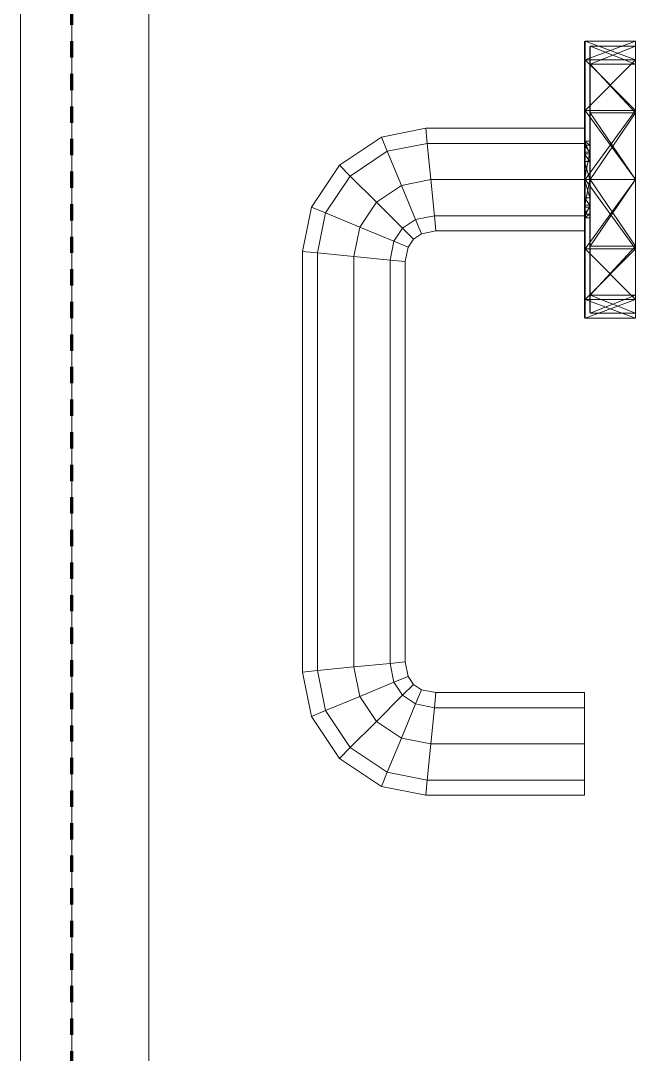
# Model space of a CAD drawing. Header units: millimetres. Extents: x -5300 to 98858, y -5196 to 93886.
# Drawn here: x 5705 to 5824.9, y 10137.5 to 10339 of the extents above; entities that cross this region are included whole.
import ezdxf

# ---------------------------------------------------------------- set-up
doc = ezdxf.new("R2010")
doc.units = ezdxf.units.MM
doc.linetypes.add('Штрих', pattern=[6.35, 3.175, -3.175])
doc.linetypes.add('Штрих_2_', pattern=[6.35, 3.175, -3.175])
for name, color, linetype, lineweight, true_color in [('_Разделитель помещений_', 4, 'Штрих', 70, 0x00ffff), ('Двери', 7, 'Continuous', 18, 0x7f7f7f), ('Стены', 7, 'Continuous', 18, 0x7f7f7f)]:
    doc.layers.add(name, color=color, linetype=linetype, lineweight=lineweight, true_color=true_color)

# ---------------------------------------------------------------- blocks, each defined once
blk = doc.blocks.new('СТВ_Перегородка_Кирпич 156547 - СТВ_Перегородка_Кирпич-246836-Подвал')
at = {"layer": 'Стены', "color": 254, "true_color": 0xd4d4d4}
for p, q in [((5730, 13490), (5730, 150)), ((5715, 13350), (5715, 6710)), ((5730, 13350), (5730, 6710)), ((5715, 9370), (5715, 10870)), ((5715, 10870), (5715, 9370)), ((5730, 10870), (5730, 9370)), ((5730, 10870), (5730, 9370)), ((5730, 9370), (5730, 10870)), ((5730, 10870), (5730, 9370))]:
    blk.add_line(p, q, dxfattribs=at)
blk = doc.blocks.new('СТВ_Перегородка_Кирпич 156547 - СТВ_Перегородка_Кирпич 156547-246840-Подвал')
blk.add_blockref('СТВ_Перегородка_Кирпич 156547 - СТВ_Перегородка_Кирпич-246836-Подвал', (0, 0))
blk = doc.blocks.new('Дп-7 156684 - Дп-7-246852-Подвал')
at = {"layer": 'Двери', "color": 254, "true_color": 0xd4d4d4}
for p, q in [((5705, 10870), (5705, 9370)), ((5705, 9370), (5705, 10870)), ((5715, 9370), (5715, 10870)), ((5715, 10870), (5715, 9370)), ((5715, 10870), (5715, 9370)), ((5715, 9370), (5715, 10870)), ((5705, 9470), (5705, 10770)), ((5705, 10770), (5705, 9470)), ((5715, 9470), (5715, 10770)), ((5715, 10770), (5715, 9470)), ((5715, 9470), (5715, 10770)), ((5715, 10770), (5715, 9470)), ((5815, 10331.38), (5815, 10335)), ((5815, 10335), (5815, 10331.38)), ((5815, 10321.5), (5815, 10335)), ((5815, 10331.3), (5815, 10334.9)), ((5815, 10331.3), (5815, 10334.9)), ((5815, 10313), (5815, 10334.9)), ((5815, 10313), (5815, 10334.9)), ((5815, 10313), (5815, 10334.9)), ((5815.1, 10331.38), (5815.1, 10335)), ((5815.1, 10331.38), (5815.1, 10335)), ((5824.9, 10335), (5815.1, 10335)), ((5824.9, 10331.38), (5815.1, 10335)), ((5815.1, 10331.38), (5824.9, 10335)), ((5815.1, 10331.38), (5815.1, 10335)), ((5815.1, 10335), (5815.1, 10331.38)), ((5815.1, 10335), (5824.9, 10335)), ((5824.9, 10331.38), (5815.1, 10335)), ((5824.9, 10335), (5815.1, 10331.38)), ((5816.1, 10330.52), (5816.1, 10334)), ((5816.1, 10330.52), (5816.1, 10334)), ((5816.1, 10334), (5824.9, 10334)), ((5816.1, 10330.52), (5824.9, 10334)), ((5824.9, 10330.52), (5816.1, 10334)), ((5824.9, 10331.38), (5824.9, 10335)), ((5824.9, 10331.38), (5824.9, 10335)), ((5824.9, 10331.38), (5824.9, 10335)), ((5824.9, 10335), (5824.9, 10331.38)), ((5824.9, 10330.52), (5824.9, 10334)), ((5824.9, 10330.52), (5824.9, 10334)), ((5816, 10330.43), (5816, 10333.9)), ((5816, 10330.43), (5816, 10333.9)), ((5816, 10313), (5816, 10333.9)), ((5816, 10313), (5816, 10333.9)), ((5816, 10313), (5816, 10333.9)), ((5815, 10321.5), (5815, 10331.38)), ((5815, 10331.38), (5815, 10321.5)), ((5815, 10321.5), (5815, 10331.38)), ((5815, 10321.45), (5815, 10331.3)), ((5815, 10321.45), (5815, 10331.3)), ((5815, 10314.72), (5815, 10331.3)), ((5815, 10313), (5815, 10331.3)), ((5815, 10315.47), (5815, 10331.3)), ((5815, 10331.3), (5815, 10313)), ((5815, 10313), (5815, 10331.3)), ((5815.1, 10321.5), (5815.1, 10331.38)), ((5815.1, 10321.5), (5815.1, 10331.38)), ((5815.1, 10321.5), (5824.9, 10331.38)), ((5824.9, 10321.5), (5815.1, 10331.38)), ((5824.9, 10331.38), (5815.1, 10331.38)), ((5824.9, 10331.38), (5815.1, 10331.38)), ((5815.1, 10321.5), (5815.1, 10331.38)), ((5815.1, 10331.38), (5815.1, 10321.5)), ((5824.9, 10321.5), (5815.1, 10331.38)), ((5815.1, 10331.38), (5824.9, 10331.38)), ((5815.1, 10331.38), (5824.9, 10331.38)), ((5815.1, 10331.38), (5824.9, 10321.5)), ((5816, 10320.95), (5816, 10330.43)), ((5816, 10320.95), (5816, 10330.43)), ((5816, 10313), (5816, 10330.43)), ((5816, 10315.47), (5816, 10330.43)), ((5816, 10314.72), (5816, 10330.43)), ((5816, 10330.43), (5816, 10313)), ((5816, 10313), (5816, 10330.43)), ((5816.1, 10321), (5816.1, 10330.52)), ((5816.1, 10321), (5816.1, 10330.52)), ((5824.9, 10321), (5816.1, 10330.52)), ((5824.9, 10321), (5816.1, 10330.52)), ((5816.1, 10330.52), (5824.9, 10330.52)), ((5816.1, 10330.52), (5824.9, 10330.52)), ((5824.9, 10321.5), (5824.9, 10331.38)), ((5824.9, 10321.5), (5824.9, 10331.38)), ((5824.9, 10321.5), (5824.9, 10331.38)), ((5824.9, 10331.38), (5824.9, 10321.5)), ((5824.9, 10321), (5824.9, 10330.52)), ((5824.9, 10321), (5824.9, 10330.52)), ((5815, 10308), (5815, 10321.5)), ((5815, 10321.5), (5815, 10308)), ((5815, 10321.5), (5815, 10321.5)), ((5815, 10321.5), (5815, 10294.5)), ((5815, 10321.5), (5815, 10294.5)), ((5815, 10321.5), (5815, 10294.5)), ((5815, 10308), (5815, 10321.45)), ((5815, 10308), (5815, 10321.45)), ((5815, 10313.38), (5815, 10321.45)), ((5815, 10321.45), (5815, 10314.72)), ((5815, 10311.54), (5815, 10321.45)), ((5815, 10313), (5815, 10321.45)), ((5815, 10313), (5815, 10321.45)), ((5815.1, 10308), (5815.1, 10321.5)), ((5815.1, 10308), (5815.1, 10321.5)), ((5815.1, 10308), (5824.9, 10321.5)), ((5824.9, 10308), (5815.1, 10321.5)), ((5824.9, 10321.5), (5815.1, 10321.5)), ((5824.9, 10321.5), (5815.1, 10321.5)), ((5815.1, 10321.5), (5815.1, 10308)), ((5815.1, 10321.5), (5815.1, 10308)), ((5815.1, 10321.5), (5824.9, 10321.5)), ((5815.1, 10308), (5824.9, 10321.5)), ((5815.1, 10321.5), (5824.9, 10321.5)), ((5815.1, 10321.5), (5824.9, 10308)), ((5816, 10308), (5816, 10320.95)), ((5816, 10308), (5816, 10320.95)), ((5816, 10320.95), (5816, 10313)), ((5816, 10320.95), (5816, 10313)), ((5816, 10320.95), (5816, 10311.54)), ((5816, 10313.38), (5816, 10320.95)), ((5816, 10314.72), (5816, 10320.95)), ((5816.1, 10308), (5816.1, 10321)), ((5816.1, 10308), (5816.1, 10321)), ((5816.1, 10308), (5824.9, 10321)), ((5824.9, 10308), (5816.1, 10321)), ((5816.1, 10321), (5824.9, 10321)), ((5816.1, 10321), (5824.9, 10321)), ((5824.9, 10308), (5824.9, 10321.5)), ((5824.9, 10308), (5824.9, 10321.5)), ((5824.9, 10308), (5824.9, 10321.5)), ((5824.9, 10321.5), (5824.9, 10308)), ((5824.9, 10308), (5824.9, 10321)), ((5824.9, 10308), (5824.9, 10321)), ((5775.36, 10316.28), (5784.02, 10318)), ((5784.02, 10318), (5775.36, 10316.28)), ((5784.3, 10315.07), (5784.02, 10318)), ((5784.02, 10318), (5815, 10318)), ((5784.02, 10318), (5784.3, 10315.07)), ((5815, 10318), (5784.02, 10318)), ((5784.02, 10318), (5784.3, 10315.07)), ((5784.3, 10315.07), (5784.02, 10318)), ((5815, 10318), (5815, 10315.07)), ((5815, 10315.07), (5815, 10318)), ((5767.18, 10310.82), (5775.36, 10316.28)), ((5775.36, 10316.28), (5767.18, 10310.82)), ((5776.5, 10313.52), (5775.36, 10316.28)), ((5775.36, 10316.28), (5776.5, 10313.52)), ((5775.36, 10316.28), (5776.5, 10313.52)), ((5776.5, 10313.52), (5775.36, 10316.28)), ((5784.3, 10315.07), (5776.5, 10313.52)), ((5776.5, 10313.52), (5784.3, 10315.07)), ((5776.5, 10313.52), (5784.3, 10315.07)), ((5784.3, 10315.07), (5776.5, 10313.52)), ((5815, 10315.07), (5784.3, 10315.07)), ((5785, 10308), (5784.3, 10315.07)), ((5784.3, 10315.07), (5815, 10315.07)), ((5784.3, 10315.07), (5815, 10315.07)), ((5784.3, 10315.07), (5785, 10308)), ((5815, 10315.07), (5784.3, 10315.07)), ((5784.3, 10315.07), (5785, 10308)), ((5785, 10308), (5784.3, 10315.07)), ((5815, 10314.72), (5815, 10315.47)), ((5815, 10315.47), (5815, 10313)), ((5815, 10315.47), (5816, 10315.47)), ((5815, 10315.47), (5815, 10313)), ((5815, 10315.47), (5816, 10314.72)), ((5815, 10315.47), (5816, 10313)), ((5815, 10315.07), (5815, 10308)), ((5815, 10308), (5815, 10315.07)), ((5815, 10313.38), (5815, 10314.72)), ((5815, 10314.72), (5816, 10313.38)), ((5815, 10314.72), (5816, 10314.72)), ((5816, 10315.47), (5816, 10314.72)), ((5816, 10315.47), (5816, 10313)), ((5816, 10315.47), (5816, 10313)), ((5816, 10313.38), (5816, 10314.72)), ((5776.5, 10313.52), (5769.3, 10308.7)), ((5769.3, 10308.7), (5776.5, 10313.52)), ((5769.3, 10308.7), (5776.5, 10313.52)), ((5776.5, 10313.52), (5769.3, 10308.7)), ((5779.26, 10306.86), (5776.5, 10313.52)), ((5776.5, 10313.52), (5779.26, 10306.86)), ((5776.5, 10313.52), (5779.26, 10306.86)), ((5779.26, 10306.86), (5776.5, 10313.52)), ((5815, 10308), (5815, 10313.38)), ((5815, 10308), (5815, 10313.38)), ((5815, 10308), (5816, 10313.38)), ((5815, 10313.38), (5816, 10313.38)), ((5816, 10313), (5815, 10313)), ((5815, 10311.54), (5815, 10313)), ((5815, 10313), (5816, 10313)), ((5816, 10313), (5815, 10313)), ((5816, 10313), (5815, 10313)), ((5816, 10311.54), (5815, 10313)), ((5815, 10313), (5815, 10313)), ((5815, 10313), (5816, 10313)), ((5815, 10313), (5815, 10313)), ((5815, 10313), (5815, 10313)), ((5815, 10313), (5816, 10313)), ((5815, 10313), (5815, 10313)), ((5815, 10313), (5816, 10313)), ((5816, 10313), (5815, 10313)), ((5815, 10313), (5815, 10313)), ((5815, 10313), (5816, 10313)), ((5815, 10313), (5816, 10313)), ((5815, 10313), (5816, 10313)), ((5816, 10308), (5816, 10313.38)), ((5816, 10308), (5816, 10313.38)), ((5816, 10313), (5816, 10311.54)), ((5816, 10313), (5816, 10313)), ((5816, 10313), (5816, 10313)), ((5816, 10313), (5816, 10313)), ((5816, 10313), (5816, 10313)), ((5816, 10313), (5816, 10313)), ((5761.72, 10302.64), (5767.18, 10310.82)), ((5767.18, 10310.82), (5761.72, 10302.64)), ((5769.3, 10308.7), (5767.18, 10310.82)), ((5767.18, 10310.82), (5769.3, 10308.7)), ((5767.18, 10310.82), (5769.3, 10308.7)), ((5769.3, 10308.7), (5767.18, 10310.82)), ((5815, 10308), (5815, 10311.54)), ((5816, 10308), (5815, 10311.54)), ((5815, 10308), (5815, 10311.54)), ((5816, 10311.54), (5815, 10311.54)), ((5816, 10308), (5816, 10311.54)), ((5816, 10308), (5816, 10311.54)), ((5769.3, 10308.7), (5764.48, 10301.5)), ((5764.48, 10301.5), (5769.3, 10308.7)), ((5764.48, 10301.5), (5769.3, 10308.7)), ((5769.3, 10308.7), (5764.48, 10301.5)), ((5774.39, 10303.61), (5769.3, 10308.7)), ((5769.3, 10308.7), (5774.39, 10303.61)), ((5769.3, 10308.7), (5774.39, 10303.61)), ((5774.39, 10303.61), (5769.3, 10308.7)), ((5785, 10308), (5779.26, 10306.86)), ((5779.26, 10306.86), (5785, 10308)), ((5779.26, 10306.86), (5785, 10308)), ((5785, 10308), (5779.26, 10306.86)), ((5815, 10308), (5785, 10308)), ((5785.7, 10300.93), (5785, 10308)), ((5785, 10308), (5815, 10308)), ((5785, 10308), (5815, 10308)), ((5785, 10308), (5785.7, 10300.93)), ((5815, 10308), (5785, 10308)), ((5785, 10308), (5785.7, 10300.93)), ((5785.7, 10300.93), (5785, 10308)), ((5815, 10294.55), (5815, 10308)), ((5815, 10294.55), (5815, 10308)), ((5815, 10302.62), (5815, 10308)), ((5815, 10304.46), (5815, 10308)), ((5815, 10302.62), (5815, 10308)), ((5815, 10302.62), (5816, 10308)), ((5815, 10308), (5815, 10308)), ((5815, 10308), (5816, 10308)), ((5816, 10308), (5815, 10308)), ((5816, 10304.46), (5815, 10308)), ((5815, 10304.46), (5815, 10308)), ((5815, 10308), (5815, 10308)), ((5815, 10308), (5815, 10294.5)), ((5815, 10308), (5815, 10294.5)), ((5815, 10308), (5815, 10300.93)), ((5815, 10300.93), (5815, 10308)), ((5815.1, 10294.5), (5815.1, 10308)), ((5815.1, 10294.5), (5815.1, 10308)), ((5824.9, 10294.5), (5815.1, 10308)), ((5824.9, 10308), (5815.1, 10308)), ((5824.9, 10308), (5815.1, 10294.5)), ((5824.9, 10308), (5815.1, 10308)), ((5815.1, 10308), (5815.1, 10294.5)), ((5815.1, 10308), (5815.1, 10294.5)), ((5815.1, 10308), (5824.9, 10308)), ((5824.9, 10308), (5815.1, 10294.5)), ((5815.1, 10308), (5824.9, 10308)), ((5824.9, 10308), (5815.1, 10294.5)), ((5816, 10295.05), (5816, 10308)), ((5816, 10295.05), (5816, 10308)), ((5816, 10302.62), (5816, 10308)), ((5816, 10308), (5816, 10304.46)), ((5816, 10302.62), (5816, 10308)), ((5816, 10308), (5816, 10308)), ((5816, 10308), (5816, 10304.46)), ((5816, 10308), (5816, 10308)), ((5816.1, 10295), (5816.1, 10308)), ((5816.1, 10295), (5816.1, 10308)), ((5824.9, 10295), (5816.1, 10308)), ((5816.1, 10295), (5824.9, 10308)), ((5816.1, 10308), (5824.9, 10308)), ((5816.1, 10308), (5824.9, 10308)), ((5824.9, 10294.5), (5824.9, 10308)), ((5824.9, 10295), (5824.9, 10308)), ((5824.9, 10295), (5824.9, 10308)), ((5824.9, 10308), (5824.9, 10294.5)), ((5824.9, 10308), (5824.9, 10294.5)), ((5824.9, 10308), (5824.9, 10294.5)), ((5779.26, 10306.86), (5774.39, 10303.61)), ((5774.39, 10303.61), (5779.26, 10306.86)), ((5774.39, 10303.61), (5779.26, 10306.86)), ((5779.26, 10306.86), (5774.39, 10303.61)), ((5782.02, 10300.2), (5779.26, 10306.86)), ((5779.26, 10306.86), (5782.02, 10300.2)), ((5779.26, 10306.86), (5782.02, 10300.2)), ((5782.02, 10300.2), (5779.26, 10306.86)), ((5815, 10303), (5815, 10304.46)), ((5816, 10303), (5815, 10304.46)), ((5816, 10304.46), (5815, 10304.46)), ((5815, 10304.46), (5815, 10294.55)), ((5816, 10303), (5816, 10304.46)), ((5816, 10295.05), (5816, 10304.46)), ((5760, 10293.98), (5761.72, 10302.64)), ((5761.72, 10302.64), (5760, 10293.98)), ((5764.48, 10301.5), (5761.72, 10302.64)), ((5761.72, 10302.64), (5764.48, 10301.5)), ((5761.72, 10302.64), (5764.48, 10301.5)), ((5764.48, 10301.5), (5761.72, 10302.64)), ((5774.39, 10303.61), (5771.14, 10298.74)), ((5771.14, 10298.74), (5774.39, 10303.61)), ((5771.14, 10298.74), (5774.39, 10303.61)), ((5774.39, 10303.61), (5771.14, 10298.74)), ((5779.49, 10298.51), (5774.39, 10303.61)), ((5774.39, 10303.61), (5779.49, 10298.51)), ((5774.39, 10303.61), (5779.49, 10298.51)), ((5779.49, 10298.51), (5774.39, 10303.61)), ((5815, 10300.53), (5815, 10303)), ((5815, 10303), (5816, 10303)), ((5816, 10303), (5815, 10303)), ((5815, 10300.53), (5815, 10303)), ((5815, 10300.53), (5816, 10303)), ((5815, 10303), (5815, 10303)), ((5815, 10303), (5816, 10303)), ((5815, 10303), (5815, 10284.7)), ((5815, 10303), (5816, 10303)), ((5815, 10303), (5816, 10303)), ((5815, 10303), (5815, 10303)), ((5815, 10303), (5815, 10281.1)), ((5816, 10303), (5815, 10303)), ((5816, 10303), (5815, 10303)), ((5816, 10303), (5815, 10303)), ((5816, 10303), (5815, 10303)), ((5816, 10303), (5815, 10303)), ((5816, 10303), (5815, 10303)), ((5815, 10303), (5815, 10303)), ((5815, 10303), (5815, 10294.55)), ((5815, 10303), (5815, 10303)), ((5815, 10303), (5815, 10294.55)), ((5815, 10303), (5815, 10284.7)), ((5815, 10303), (5815, 10303)), ((5815, 10303), (5815, 10281.1)), ((5815, 10303), (5815, 10284.7)), ((5815, 10303), (5815, 10281.1)), ((5815, 10301.28), (5815, 10302.62)), ((5815, 10294.55), (5815, 10302.62)), ((5815, 10301.28), (5816, 10302.62)), ((5815, 10302.62), (5816, 10302.62)), ((5816, 10300.53), (5816, 10303)), ((5816, 10300.53), (5816, 10303)), ((5816, 10303), (5816, 10303)), ((5816, 10303), (5816, 10303)), ((5816, 10303), (5816, 10285.57)), ((5816, 10303), (5816, 10282.1)), ((5816, 10303), (5816, 10303)), ((5816, 10303), (5816, 10282.1)), ((5816, 10303), (5816, 10303)), ((5816, 10303), (5816, 10282.1)), ((5816, 10303), (5816, 10285.57)), ((5816, 10303), (5816, 10303)), ((5816, 10303), (5816, 10285.57)), ((5816, 10303), (5816, 10295.05)), ((5816, 10303), (5816, 10295.05)), ((5816, 10302.62), (5816, 10301.28)), ((5816, 10302.62), (5816, 10295.05)), ((5764.48, 10301.5), (5762.93, 10293.7)), ((5762.93, 10293.7), (5764.48, 10301.5)), ((5762.93, 10293.7), (5764.48, 10301.5)), ((5764.48, 10301.5), (5762.93, 10293.7)), ((5771.14, 10298.74), (5764.48, 10301.5)), ((5764.48, 10301.5), (5771.14, 10298.74)), ((5764.48, 10301.5), (5771.14, 10298.74)), ((5771.14, 10298.74), (5764.48, 10301.5)), ((5782.02, 10300.2), (5779.49, 10298.51)), ((5779.49, 10298.51), (5782.02, 10300.2)), ((5779.49, 10298.51), (5782.02, 10300.2)), ((5782.02, 10300.2), (5779.49, 10298.51)), ((5785.7, 10300.93), (5782.02, 10300.2)), ((5782.02, 10300.2), (5785.7, 10300.93)), ((5782.02, 10300.2), (5785.7, 10300.93)), ((5785.7, 10300.93), (5782.02, 10300.2)), ((5783.16, 10297.44), (5782.02, 10300.2)), ((5782.02, 10300.2), (5783.16, 10297.44)), ((5782.02, 10300.2), (5783.16, 10297.44)), ((5783.16, 10297.44), (5782.02, 10300.2)), ((5815, 10300.93), (5785.7, 10300.93)), ((5785.98, 10298), (5785.7, 10300.93)), ((5785.7, 10300.93), (5815, 10300.93)), ((5785.7, 10300.93), (5815, 10300.93)), ((5815, 10300.93), (5785.7, 10300.93)), ((5785.7, 10300.93), (5785.98, 10298)), ((5785.7, 10300.93), (5785.98, 10298)), ((5785.98, 10298), (5785.7, 10300.93)), ((5815, 10300.53), (5815, 10301.28)), ((5815, 10300.53), (5816, 10301.28)), ((5815, 10284.7), (5815, 10301.28)), ((5815, 10294.55), (5815, 10301.28)), ((5815, 10301.28), (5816, 10301.28)), ((5815, 10300.93), (5815, 10298)), ((5815, 10298), (5815, 10300.93)), ((5815, 10300.53), (5816, 10300.53)), ((5815, 10300.53), (5815, 10284.7)), ((5816, 10300.53), (5816, 10301.28)), ((5816, 10301.28), (5816, 10295.05)), ((5816, 10301.28), (5816, 10285.57)), ((5816, 10300.53), (5816, 10285.57)), ((5771.14, 10298.74), (5770, 10293)), ((5770, 10293), (5771.14, 10298.74)), ((5770, 10293), (5771.14, 10298.74)), ((5771.14, 10298.74), (5770, 10293)), ((5777.8, 10295.98), (5771.14, 10298.74)), ((5771.14, 10298.74), (5777.8, 10295.98)), ((5771.14, 10298.74), (5777.8, 10295.98)), ((5777.8, 10295.98), (5771.14, 10298.74)), ((5779.49, 10298.51), (5777.8, 10295.98)), ((5777.8, 10295.98), (5779.49, 10298.51)), ((5777.8, 10295.98), (5779.49, 10298.51)), ((5779.49, 10298.51), (5777.8, 10295.98)), ((5781.6, 10296.4), (5779.49, 10298.51)), ((5779.49, 10298.51), (5781.6, 10296.4)), ((5779.49, 10298.51), (5781.6, 10296.4)), ((5781.6, 10296.4), (5779.49, 10298.51)), ((5785.98, 10298), (5783.16, 10297.44)), ((5783.16, 10297.44), (5785.98, 10298)), ((5815, 10298), (5785.98, 10298)), ((5785.98, 10298), (5815, 10298)), ((5777.8, 10295.98), (5777.07, 10292.3)), ((5777.07, 10292.3), (5777.8, 10295.98)), ((5777.07, 10292.3), (5777.8, 10295.98)), ((5777.8, 10295.98), (5777.07, 10292.3)), ((5780.56, 10294.84), (5777.8, 10295.98)), ((5777.8, 10295.98), (5780.56, 10294.84)), ((5777.8, 10295.98), (5780.56, 10294.84)), ((5780.56, 10294.84), (5777.8, 10295.98)), ((5781.6, 10296.4), (5780.56, 10294.84)), ((5780.56, 10294.84), (5781.6, 10296.4)), ((5783.16, 10297.44), (5781.6, 10296.4)), ((5781.6, 10296.4), (5783.16, 10297.44)), ((5762.93, 10293.7), (5760, 10293.98)), ((5760, 10293.98), (5762.93, 10293.7)), ((5760, 10212.02), (5760, 10293.98)), ((5760, 10293.98), (5762.93, 10293.7)), ((5762.93, 10293.7), (5760, 10293.98)), ((5760, 10293.98), (5760, 10212.02)), ((5770, 10293), (5762.93, 10293.7)), ((5762.93, 10293.7), (5762.93, 10212.3)), ((5762.93, 10293.7), (5770, 10293)), ((5762.93, 10212.3), (5762.93, 10293.7)), ((5762.93, 10212.3), (5762.93, 10293.7)), ((5762.93, 10293.7), (5770, 10293)), ((5770, 10293), (5762.93, 10293.7)), ((5762.93, 10293.7), (5762.93, 10212.3)), ((5780.56, 10294.84), (5780, 10292.02)), ((5780, 10292.02), (5780.56, 10294.84)), ((5815, 10284.7), (5815, 10294.55)), ((5815, 10294.55), (5815, 10284.7)), ((5815, 10294.5), (5815, 10284.62)), ((5815, 10284.62), (5815, 10294.5)), ((5815, 10294.5), (5815, 10294.5)), ((5815, 10284.62), (5815, 10294.5)), ((5815, 10281), (5815, 10294.5)), ((5815.1, 10294.5), (5815.1, 10284.62)), ((5815.1, 10294.5), (5815.1, 10284.62)), ((5824.9, 10294.5), (5815.1, 10294.5)), ((5824.9, 10294.5), (5815.1, 10284.62)), ((5824.9, 10294.5), (5815.1, 10294.5)), ((5815.1, 10294.5), (5824.9, 10284.62)), ((5815.1, 10294.5), (5815.1, 10284.62)), ((5815.1, 10294.5), (5815.1, 10284.62)), ((5815.1, 10294.5), (5824.9, 10294.5)), ((5815.1, 10294.5), (5824.9, 10284.62)), ((5815.1, 10294.5), (5824.9, 10294.5)), ((5815.1, 10294.5), (5824.9, 10284.62)), ((5816, 10295.05), (5816, 10285.57)), ((5816, 10285.57), (5816, 10295.05)), ((5816.1, 10285.48), (5816.1, 10295)), ((5816.1, 10285.48), (5816.1, 10295)), ((5816.1, 10285.48), (5824.9, 10295)), ((5816.1, 10295), (5824.9, 10295)), ((5816.1, 10285.48), (5824.9, 10295)), ((5816.1, 10295), (5824.9, 10295)), ((5824.9, 10295), (5824.9, 10285.48)), ((5824.9, 10285.48), (5824.9, 10295)), ((5824.9, 10284.62), (5824.9, 10294.5)), ((5824.9, 10294.5), (5824.9, 10284.62)), ((5824.9, 10294.5), (5824.9, 10284.62)), ((5824.9, 10294.5), (5824.9, 10284.62)), ((5777.07, 10292.3), (5770, 10293)), ((5770, 10293), (5770, 10213)), ((5770, 10293), (5777.07, 10292.3)), ((5770, 10213), (5770, 10293)), ((5770, 10213), (5770, 10293)), ((5770, 10293), (5777.07, 10292.3)), ((5777.07, 10292.3), (5770, 10293)), ((5770, 10293), (5770, 10213)), ((5780, 10292.02), (5777.07, 10292.3)), ((5777.07, 10292.3), (5777.07, 10213.7)), ((5777.07, 10292.3), (5780, 10292.02)), ((5777.07, 10292.3), (5780, 10292.02)), ((5777.07, 10213.7), (5777.07, 10292.3)), ((5777.07, 10213.7), (5777.07, 10292.3)), ((5780, 10292.02), (5777.07, 10292.3)), ((5777.07, 10292.3), (5777.07, 10213.7)), ((5780, 10292.02), (5780, 10213.98)), ((5780, 10213.98), (5780, 10292.02)), ((5815, 10284.7), (5815, 10281.1)), ((5815, 10281.1), (5815, 10284.7)), ((5815, 10284.62), (5815, 10281)), ((5815, 10281), (5815, 10284.62)), ((5815.1, 10284.62), (5815.1, 10281)), ((5815.1, 10281), (5815.1, 10284.62)), ((5824.9, 10284.62), (5815.1, 10284.62)), ((5824.9, 10284.62), (5815.1, 10281)), ((5824.9, 10281), (5815.1, 10284.62)), ((5824.9, 10284.62), (5815.1, 10284.62)), ((5815.1, 10284.62), (5815.1, 10281)), ((5815.1, 10281), (5815.1, 10284.62)), ((5815.1, 10284.62), (5824.9, 10284.62)), ((5815.1, 10284.62), (5824.9, 10281)), ((5815.1, 10281), (5824.9, 10284.62)), ((5815.1, 10284.62), (5824.9, 10284.62)), ((5816, 10285.57), (5816, 10282.1)), ((5816, 10282.1), (5816, 10285.57)), ((5816.1, 10285.48), (5816.1, 10282)), ((5816.1, 10282), (5816.1, 10285.48)), ((5816.1, 10285.48), (5824.9, 10285.48)), ((5816.1, 10285.48), (5824.9, 10282)), ((5816.1, 10282), (5824.9, 10285.48)), ((5816.1, 10285.48), (5824.9, 10285.48)), ((5824.9, 10285.48), (5824.9, 10282)), ((5824.9, 10282), (5824.9, 10285.48)), ((5824.9, 10284.62), (5824.9, 10281)), ((5824.9, 10281), (5824.9, 10284.62)), ((5824.9, 10284.62), (5824.9, 10281)), ((5824.9, 10281), (5824.9, 10284.62)), ((5816.1, 10282), (5824.9, 10282)), ((5824.9, 10281), (5815.1, 10281)), ((5815.1, 10281), (5824.9, 10281)), ((5777.07, 10213.7), (5770, 10213)), ((5770, 10213), (5777.07, 10213.7)), ((5770, 10213), (5777.07, 10213.7)), ((5777.07, 10213.7), (5770, 10213)), ((5780, 10213.98), (5777.07, 10213.7)), ((5777.07, 10213.7), (5780, 10213.98)), ((5777.07, 10213.7), (5780, 10213.98)), ((5780, 10213.98), (5777.07, 10213.7)), ((5777.07, 10213.7), (5777.8, 10210.02)), ((5777.8, 10210.02), (5777.07, 10213.7)), ((5777.8, 10210.02), (5777.07, 10213.7)), ((5777.07, 10213.7), (5777.8, 10210.02)), ((5780, 10213.98), (5780.56, 10211.16)), ((5780.56, 10211.16), (5780, 10213.98)), ((5762.93, 10212.3), (5760, 10212.02)), ((5760, 10212.02), (5762.93, 10212.3)), ((5760, 10212.02), (5762.93, 10212.3)), ((5762.93, 10212.3), (5760, 10212.02)), ((5761.72, 10203.36), (5760, 10212.02)), ((5760, 10212.02), (5761.72, 10203.36)), ((5770, 10213), (5762.93, 10212.3)), ((5762.93, 10212.3), (5770, 10213)), ((5762.93, 10212.3), (5770, 10213)), ((5770, 10213), (5762.93, 10212.3)), ((5762.93, 10212.3), (5764.48, 10204.5)), ((5764.48, 10204.5), (5762.93, 10212.3)), ((5764.48, 10204.5), (5762.93, 10212.3)), ((5762.93, 10212.3), (5764.48, 10204.5)), ((5770, 10213), (5771.14, 10207.26)), ((5771.14, 10207.26), (5770, 10213)), ((5771.14, 10207.26), (5770, 10213)), ((5770, 10213), (5771.14, 10207.26)), ((5780.56, 10211.16), (5777.8, 10210.02)), ((5777.8, 10210.02), (5780.56, 10211.16)), ((5777.8, 10210.02), (5780.56, 10211.16)), ((5780.56, 10211.16), (5777.8, 10210.02)), ((5780.56, 10211.16), (5781.6, 10209.6)), ((5781.6, 10209.6), (5780.56, 10211.16)), ((5777.8, 10210.02), (5771.14, 10207.26)), ((5771.14, 10207.26), (5777.8, 10210.02)), ((5771.14, 10207.26), (5777.8, 10210.02)), ((5777.8, 10210.02), (5771.14, 10207.26)), ((5777.8, 10210.02), (5779.49, 10207.49)), ((5779.49, 10207.49), (5777.8, 10210.02)), ((5779.49, 10207.49), (5777.8, 10210.02)), ((5777.8, 10210.02), (5779.49, 10207.49)), ((5781.6, 10209.6), (5779.49, 10207.49)), ((5779.49, 10207.49), (5781.6, 10209.6)), ((5779.49, 10207.49), (5781.6, 10209.6)), ((5781.6, 10209.6), (5779.49, 10207.49)), ((5781.6, 10209.6), (5783.16, 10208.56)), ((5783.16, 10208.56), (5781.6, 10209.6)), ((5771.14, 10207.26), (5764.48, 10204.5)), ((5764.48, 10204.5), (5771.14, 10207.26)), ((5764.48, 10204.5), (5771.14, 10207.26)), ((5771.14, 10207.26), (5764.48, 10204.5)), ((5771.14, 10207.26), (5774.39, 10202.39)), ((5774.39, 10202.39), (5771.14, 10207.26)), ((5774.39, 10202.39), (5771.14, 10207.26)), ((5771.14, 10207.26), (5774.39, 10202.39)), ((5779.49, 10207.49), (5774.39, 10202.39)), ((5774.39, 10202.39), (5779.49, 10207.49)), ((5774.39, 10202.39), (5779.49, 10207.49)), ((5779.49, 10207.49), (5774.39, 10202.39)), ((5779.49, 10207.49), (5782.02, 10205.8)), ((5782.02, 10205.8), (5779.49, 10207.49)), ((5782.02, 10205.8), (5779.49, 10207.49)), ((5779.49, 10207.49), (5782.02, 10205.8)), ((5783.16, 10208.56), (5782.02, 10205.8)), ((5782.02, 10205.8), (5783.16, 10208.56)), ((5782.02, 10205.8), (5783.16, 10208.56)), ((5783.16, 10208.56), (5782.02, 10205.8)), ((5783.16, 10208.56), (5785.98, 10208)), ((5785.98, 10208), (5783.16, 10208.56)), ((5785.98, 10208), (5785.7, 10205.07)), ((5785.7, 10205.07), (5785.98, 10208)), ((5785.98, 10208), (5785.7, 10205.07)), ((5785.7, 10205.07), (5785.98, 10208)), ((5785.98, 10208), (5815, 10208)), ((5815, 10208), (5785.98, 10208)), ((5815, 10205.07), (5815, 10208)), ((5815, 10208), (5815, 10205.07)), ((5815, 10208), (5815, 10205.07)), ((5815, 10205.07), (5815, 10208)), ((5782.02, 10205.8), (5779.26, 10199.14)), ((5779.26, 10199.14), (5782.02, 10205.8)), ((5779.26, 10199.14), (5782.02, 10205.8)), ((5782.02, 10205.8), (5779.26, 10199.14)), ((5782.02, 10205.8), (5785.7, 10205.07)), ((5785.7, 10205.07), (5782.02, 10205.8)), ((5785.7, 10205.07), (5782.02, 10205.8)), ((5782.02, 10205.8), (5785.7, 10205.07)), ((5785.7, 10205.07), (5785, 10198)), ((5785, 10198), (5785.7, 10205.07)), ((5785.7, 10205.07), (5785, 10198)), ((5785, 10198), (5785.7, 10205.07)), ((5785.7, 10205.07), (5815, 10205.07)), ((5815, 10205.07), (5785.7, 10205.07)), ((5785.7, 10205.07), (5815, 10205.07)), ((5815, 10205.07), (5785.7, 10205.07)), ((5815, 10198), (5815, 10205.07)), ((5815, 10205.07), (5815, 10198)), ((5815, 10205.07), (5815, 10198)), ((5815, 10198), (5815, 10205.07)), ((5764.48, 10204.5), (5761.72, 10203.36)), ((5761.72, 10203.36), (5764.48, 10204.5)), ((5761.72, 10203.36), (5764.48, 10204.5)), ((5764.48, 10204.5), (5761.72, 10203.36)), ((5767.18, 10195.18), (5761.72, 10203.36)), ((5761.72, 10203.36), (5767.18, 10195.18)), ((5764.48, 10204.5), (5769.3, 10197.3)), ((5769.3, 10197.3), (5764.48, 10204.5)), ((5769.3, 10197.3), (5764.48, 10204.5)), ((5764.48, 10204.5), (5769.3, 10197.3)), ((5774.39, 10202.39), (5769.3, 10197.3)), ((5769.3, 10197.3), (5774.39, 10202.39)), ((5769.3, 10197.3), (5774.39, 10202.39)), ((5774.39, 10202.39), (5769.3, 10197.3)), ((5774.39, 10202.39), (5779.26, 10199.14)), ((5779.26, 10199.14), (5774.39, 10202.39)), ((5779.26, 10199.14), (5774.39, 10202.39)), ((5774.39, 10202.39), (5779.26, 10199.14)), ((5779.26, 10199.14), (5776.5, 10192.48)), ((5776.5, 10192.48), (5779.26, 10199.14)), ((5776.5, 10192.48), (5779.26, 10199.14)), ((5779.26, 10199.14), (5776.5, 10192.48)), ((5779.26, 10199.14), (5785, 10198)), ((5785, 10198), (5779.26, 10199.14)), ((5785, 10198), (5779.26, 10199.14)), ((5779.26, 10199.14), (5785, 10198)), ((5769.3, 10197.3), (5767.18, 10195.18)), ((5767.18, 10195.18), (5769.3, 10197.3)), ((5767.18, 10195.18), (5769.3, 10197.3)), ((5769.3, 10197.3), (5767.18, 10195.18)), ((5769.3, 10197.3), (5776.5, 10192.48)), ((5776.5, 10192.48), (5769.3, 10197.3)), ((5776.5, 10192.48), (5769.3, 10197.3)), ((5769.3, 10197.3), (5776.5, 10192.48)), ((5785, 10198), (5784.3, 10190.93)), ((5784.3, 10190.93), (5785, 10198)), ((5784.3, 10190.93), (5785, 10198)), ((5785, 10198), (5784.3, 10190.93)), ((5785, 10198), (5815, 10198)), ((5815, 10198), (5785, 10198)), ((5785, 10198), (5815, 10198)), ((5815, 10198), (5785, 10198)), ((5815, 10198), (5815, 10190.93)), ((5815, 10190.93), (5815, 10198)), ((5815, 10198), (5815, 10190.93)), ((5815, 10190.93), (5815, 10198)), ((5775.36, 10189.72), (5767.18, 10195.18)), ((5767.18, 10195.18), (5775.36, 10189.72)), ((5776.5, 10192.48), (5775.36, 10189.72)), ((5775.36, 10189.72), (5776.5, 10192.48)), ((5775.36, 10189.72), (5776.5, 10192.48)), ((5776.5, 10192.48), (5775.36, 10189.72)), ((5776.5, 10192.48), (5784.3, 10190.93)), ((5784.3, 10190.93), (5776.5, 10192.48)), ((5784.3, 10190.93), (5776.5, 10192.48)), ((5776.5, 10192.48), (5784.3, 10190.93)), ((5784.3, 10190.93), (5784.02, 10188)), ((5784.02, 10188), (5784.3, 10190.93)), ((5784.02, 10188), (5784.3, 10190.93)), ((5784.3, 10190.93), (5784.02, 10188)), ((5784.3, 10190.93), (5815, 10190.93)), ((5815, 10190.93), (5784.3, 10190.93)), ((5815, 10190.93), (5784.3, 10190.93)), ((5784.3, 10190.93), (5815, 10190.93)), ((5815, 10190.93), (5815, 10188)), ((5815, 10188), (5815, 10190.93)), ((5815, 10190.93), (5815, 10188)), ((5815, 10188), (5815, 10190.93)), ((5784.02, 10188), (5775.36, 10189.72)), ((5775.36, 10189.72), (5784.02, 10188)), ((5815, 10188), (5784.02, 10188)), ((5784.02, 10188), (5815, 10188))]:
    blk.add_line(p, q, dxfattribs=at)
blk = doc.blocks.new('Дп-7 156684 - Дп-7 156684-246856-Подвал')
blk.add_blockref('Дп-7 156684 - Дп-7-246852-Подвал', (0, 0))

msp = doc.modelspace()

# ---------------------------------------------------------------- linework, layer by layer
at = {"layer": '_Разделитель помещений_', "color": 131, "linetype": 'Штрих_2_', "true_color": 0xaaffff}
msp.add_line((5715, 6725), (5715, 13350), dxfattribs=at)

# ---------------------------------------------------------------- block references
at = {"layer": 'Двери', "color": 254, "true_color": 0xd4d4d4}
msp.add_blockref('Дп-7 156684 - Дп-7 156684-246856-Подвал', (0, 0), dxfattribs=at)
at = {"layer": 'Стены', "color": 254, "true_color": 0xd4d4d4}
msp.add_blockref('СТВ_Перегородка_Кирпич 156547 - СТВ_Перегородка_Кирпич 156547-246840-Подвал', (0, 0), dxfattribs=at)

doc.saveas('drawing.dxf')
